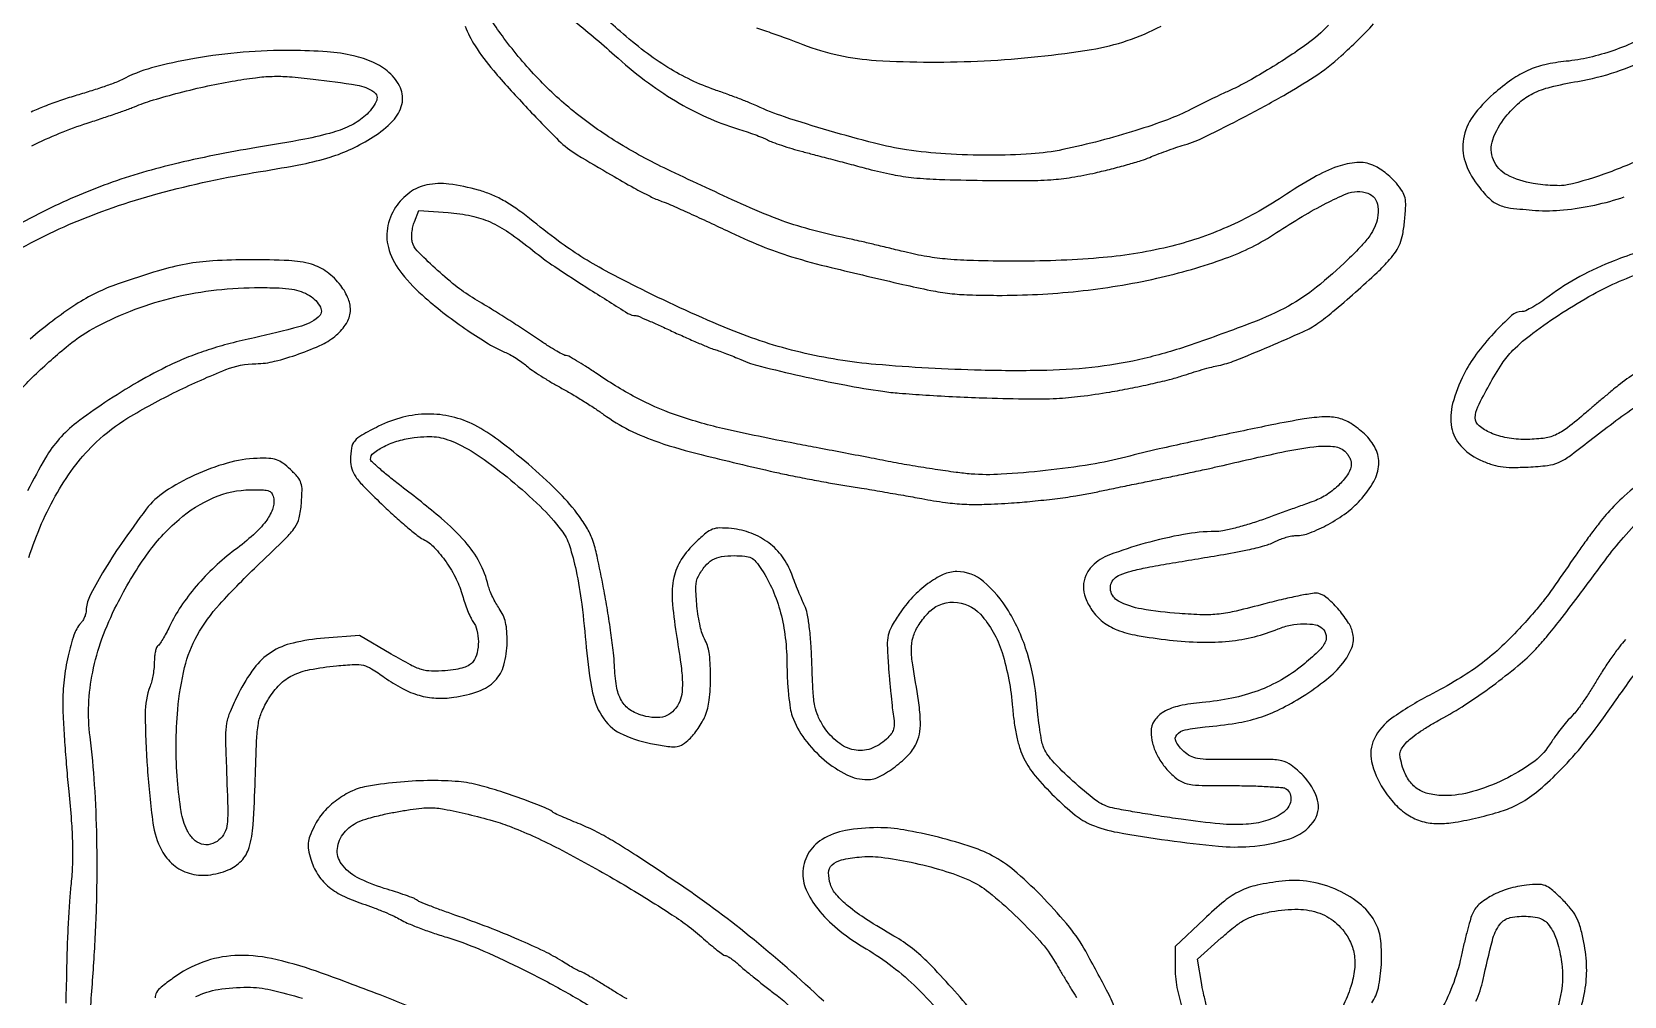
# Model space of a CAD drawing. Extents: x 0 to 2791, y 427 to 2463.
# Drawn here: x 481.4 to 879.2, y 1541.9 to 1782.9 of the extents above; entities that cross this region are included whole.
import ezdxf

# ---------------------------------------------------------------- set-up
doc = ezdxf.new("R2010")
doc.units = 0

msp = doc.modelspace()

# ---------------------------------------------------------------- linework, layer by layer
for points in [[(616.381236, 1786.059634, -0.018129), (626.93392, 1777.122168, 0.022959), (634.479714, 1770.855475, 0.026726), (642.207226, 1765.639888, 0.028376), (649.982487, 1761.557059, 0.034729), (657.671431, 1758.68605, -0.008576), (659.819694, 1758.009529, -0.007958), (661.998064, 1757.243489, -0.007967), (663.913903, 1756.500406, -0.026372), (665.138383, 1755.92594, 0.034252), (666.433057, 1755.343235, 0.008015), (668.678677, 1754.552887, 0.008225), (671.297447, 1753.725749, 0.007993), (673.966952, 1752.976879, -0.000018), (677.15908, 1752.136084, -0.000007), (681.47766, 1750.998356, -0.000007), (686.107468, 1749.778491, -0.000009), (690.361252, 1748.657551, 0.015104), (696.454212, 1747.247169, 0.024335), (701.722203, 1746.458511, 0.017343), (708.162023, 1746.037643, 0.00417), (718.861252, 1745.799654, 0.004111), (729.431568, 1745.73963, 0.016283), (735.924653, 1745.967671, 0.022935), (741.20945, 1746.570251, 0.015586), (747.155049, 1747.717182, 0.006817), (751.133486, 1748.67126, 0.006721), (755.103382, 1749.737737, 0.006628), (758.555016, 1750.764525, 0.02549), (760.655049, 1751.539119, -0.009875), (762.472197, 1752.274591, -0.004999), (764.78751, 1753.132464, -0.004963), (767.196547, 1753.970874, -0.007372), (769.323707, 1754.652841, 0.040189), (774.577372, 1756.725908, 0.006803), (784.200504, 1761.611429, 0.007982), (794.148094, 1767.037379, 0.016081), (801.776487, 1771.687872, 0.040869), (808.520478, 1776.936234, 0.017853), (816.596636, 1784.905229, 0.01791)], [(805.324132, 1784.580705, -0.044307), (799.916063, 1779.850505, -0.013307), (795.030714, 1776.483333, -0.009595), (789.413887, 1772.980114, -0.009596), (784.027394, 1769.901143, -0.024831), (780, 1767.953503, 0.010691), (778.632524, 1767.339262, 0.002384), (776.325, 1766.22938, 0.002474), (773.671876, 1764.92138, 0.002387), (771, 1763.571688, -0.028471), (765.088963, 1760.963087, -0.013449), (757.203359, 1758.246369, -0.0126), (748.254088, 1755.676003, -0.011789), (738.986796, 1753.497223, -0.035369), (731.084499, 1752.410802, -0.016077), (720.650569, 1752.058357, -0.015909), (709.668769, 1752.390122, -0.022298), (699.912871, 1753.434115, -0.025054), (691.939265, 1755.06117, -0.008552), (680.550387, 1758.194654, -0.008292), (669.392588, 1761.672809, -0.030299), (662.511335, 1764.416014, 0.014874), (660.871817, 1765.12894, 0.003822), (658.181455, 1766.181056, 0.003889), (655.092239, 1767.334548, 0.003944), (652, 1768.434291, -0.028523), (646.074268, 1770.875897, -0.026409), (640.305327, 1774.032531, -0.024393), (634.491524, 1778.02925, -0.017796), (628.427194, 1783, 0.007842), (618.723027, 1791.282531, 0.038326)], [(589.652439, 1784.314964, 0.046863), (592.124322, 1779.445781, 0.036872), (596.700582, 1773.262327, 0.010369), (604.726021, 1764.322817, 0.008975), (613.003812, 1755.790485, 0.060799), (617.63711, 1752.186076, 0.002151), (626.136816, 1747.144191, 0.007102), (631.799026, 1743.925583, 0.010421), (635.852671, 1741.805704, 0.029338), (638.795236, 1740.55347, -0.017385), (640.940768, 1739.700369, -0.00275), (645.083601, 1737.85667, -0.003048), (649.942626, 1735.62638, -0.002661), (655, 1733.234765, 0.014728), (663.568354, 1729.43302, 0.022893), (671.181608, 1726.719638, 0.014813), (681.063463, 1724.017027, 0.002902), (699, 1719.788262, 0.00685), (705.958045, 1718.290441, 0.020637), (710.75193, 1717.531258, 0.020965), (715.551488, 1717.176072, 0.007255), (722.5, 1717.054903, 0.027047), (742.794387, 1718.093959, 0.028879), (762.411724, 1721.319764, 0.031125), (779.591207, 1726.314714, 0.060456), (792.338263, 1732.724877, -0.0121), (798.762987, 1736.775353, -0.016707), (804.729574, 1740.072977, -0.016009), (809.751012, 1742.433746, -0.102219), (812.491887, 1743, -0.081119), (815.118403, 1742.571055, -0.148774), (816.868639, 1741.32379, -0.140737), (817.686639, 1739.255557, -0.069614), (817.567021, 1736.410079, -0.059995), (816.867212, 1734.154678, -0.049217), (815.614884, 1731.962679, -0.034086), (813.543901, 1729.430609, -0.011257), (810.175699, 1726, -0.023649), (802.339547, 1719.060682, -0.044854), (795.330641, 1714.389737, -0.033481), (786.346477, 1710.255768, -0.008136), (770.987295, 1704.683227, -0.024375), (759.251395, 1701.269939, -0.028425), (747.823826, 1699.220457, -0.024511), (734.926041, 1698.295237, -0.012155), (718.518289, 1698.323289, -0.014776), (692.280236, 1699.782785, -0.037309), (673.413423, 1702.821693, -0.039262), (655.772677, 1708.526353, -0.017954), (633.731943, 1718.558868, -0.006521), (624.701835, 1723.215371, -0.018562), (618.583631, 1726.769466, -0.019816), (612.968357, 1730.635918, -0.008342), (605.722687, 1736.251404, 0.016291), (602.273011, 1738.838243, 0.025683), (599.137404, 1740.801885, 0.028774), (596.108196, 1742.267415, 0.030483), (592.987785, 1743.343643, 0.034511), (585.608458, 1744.856273, 0.084172), (580.079453, 1744.664003, 0.108567), (575.79738, 1742.7569, 0.08584), (572.280015, 1739.087548, 0.110541), (570.220233, 1733.820829, 0.117552), (570.670382, 1728.303842, 0.091091), (573.811872, 1722.513853, 0.044411), (579.669731, 1716.443277, 0.015272), (584.754334, 1712.298455, 0.013486), (590.293951, 1708.289815, 0.013806), (595.519723, 1704.926754, 0.035936), (599.5, 1702.892983, -0.025337), (600.830005, 1702.248547, -0.014914), (602.353125, 1701.352667, -0.014898), (603.825428, 1700.364089, -0.024553), (605, 1699.433151, 0.028608), (606.358321, 1698.374384, 0.00873), (608.528125, 1696.929622, 0.008708), (611.019532, 1695.393334, 0.00941), (613.5, 1693.98519, -0.009021), (616.14, 1692.489195, -0.00597), (619.119267, 1690.680867, -0.006009), (621.97307, 1688.853736, -0.011605), (624.203886, 1687.312072, 0.040868), (630.653717, 1683.39103, 0.034857), (638.002729, 1680.328408, 0.020856), (648.592305, 1677.243607, 0.004604), (667, 1672.884084, 0.005522), (670.904143, 1672.042573, 0.003134), (675.646875, 1671.105913, 0.003128), (680.437755, 1670.221934, 0.005153), (684.5, 1669.541764, -0.002369), (688.680859, 1668.86564, -0.001252), (693.862719, 1667.989083, -0.001245), (699.161422, 1667.065522, -0.001924), (703.73479, 1666.238483, 0.011432), (709.611424, 1665.290781, 0.022343), (714.334229, 1664.853398, 0.020549), (719.325612, 1664.820574, 0.008203), (726.158019, 1665.168793, 0.007667), (731.379551, 1665.601389, 0.006128), (736.991781, 1666.222645, 0.006199), (742.172564, 1666.925813, 0.015572), (745.92323, 1667.602286, -0.001054), (749.468813, 1668.348654, -0.00054), (753.918074, 1669.270451, -0.000537), (758.502278, 1670.209916, -0.000808), (762.5, 1671.01799, 0.001881), (766.420976, 1671.819314, 0.001379), (770.765625, 1672.736777, 0.001393), (774.874702, 1673.628316, 0.003091), (778, 1674.335812, -0.003633), (793.667353, 1677.864722, -0.023684), (801.626758, 1679.205774, -0.049569), (806.419677, 1679.304058, -0.154761), (809.37369, 1678.104828, -0.056987), (809.996066, 1677.455517, -0.043489), (810.522271, 1676.622596, -0.044542), (810.881499, 1675.742425, -0.074757), (811, 1674.954281, -0.144363), (810.300345, 1672.581541, -0.052366), (808.076034, 1669.820372, -0.049544), (805.028024, 1667.309721, -0.060564), (801.736266, 1665.641593, -0.000191), (799.545578, 1664.847686, -0.00006), (796.261643, 1663.659445, -0.00006), (792.594614, 1662.333576, -0.000066), (789.048052, 1661.05227, -0.012223), (785.5471, 1659.883875, -0.012478), (782.017136, 1658.896604, -0.012321), (778.913091, 1658.192302, -0.049661), (776.981711, 1658, 0.045113), (769.123845, 1657.289576, 0.023286), (759.499205, 1655.06756, 0.020899), (750.628921, 1652.174756, 0.107501), (746.304748, 1649.395657, 0.091426), (744.683373, 1647.041157, 0.103425), (744.099916, 1644.364087, 0.092685), (744.619953, 1641.446152, 0.059952), (746.211553, 1638.39621, 0.075759), (748.96298, 1635.454346, 0.074675), (752.478687, 1633.448231, 0.049683), (757.565213, 1632.03953, 0.014711), (765.571428, 1630.899252, 0.021608), (773.509185, 1630.351923, 0.031729), (780.497566, 1630.616225, 0.035121), (786.812916, 1631.709733, 0.038452), (792.717881, 1633.656939, -0.050024), (795.826371, 1634.602959, -0.04567), (799.158412, 1634.951371, -0.04863), (802.076341, 1634.704879, -0.152143), (803.8, 1633.8, -0.150115), (804.719008, 1632.066169, -0.171805), (804.438174, 1630.219261, -0.082043), (802.685093, 1627.936539, -0.01742), (798.894864, 1624.630096, -0.040402), (793.549649, 1620.959598, -0.041275), (787.720847, 1618.226377, -0.038804), (781.200041, 1616.362583, -0.028791), (773.780241, 1615.292267, 0.031566), (768.092509, 1614.439593, 0.077318), (764.152747, 1612.928497, 0.116901), (761.841565, 1610.761029, 0.147233), (761, 1607.965039, 0.06314), (761.358172, 1605.140003, 0.052962), (762.417117, 1602.309949, 0.049025), (764.144166, 1599.566543, 0.039898), (766.485646, 1597, 0.062081), (768.450022, 1595.575353, 0.084355), (770.514457, 1594.856326, 0.037752), (773.744982, 1594.560321, 0.003976), (781.33066, 1594.5, -0.006184), (786.083874, 1594.441214, -0.00887), (790.292444, 1594.262351, -0.005377), (793.804909, 1594.012661, -0.1238), (794.75, 1593.690983, -0.160594), (795.746191, 1592.453812, -0.13115), (795.914398, 1590.753983, -0.111981), (795.195639, 1588.981306, -0.096483), (793.75, 1587.579004, -0.072992), (789.625463, 1585.676982, -0.056958), (784.758683, 1584.828699, -0.038149), (778.215603, 1584.943134, -0.012041), (768.5, 1586.093256, -0.002853), (762.869819, 1586.930466, -0.003326), (757.530388, 1587.792013, -0.002952), (753.024095, 1588.577297, -0.020014), (750.816214, 1589.067449, -0.100239), (747.112282, 1590.894689, -0.020464), (741.490342, 1595.620643, -0.020657), (736.269982, 1600.797956, -0.096525), (734.046222, 1604.378427, -0.04622), (733.661842, 1605.762197, -0.007722), (733.213625, 1608.485432, -0.008405), (732.788708, 1611.713672, -0.007364), (732.451228, 1615.099905, 0.051253), (730.104796, 1627.49953, 0.064256), (725.361034, 1638.185981, 0.078625), (719.149331, 1645.515491, 0.179603), (712.455759, 1648, 0.10843), (709.090257, 1647.261476, 0.051206), (705.243897, 1644.985274, 0.045775), (701.415209, 1641.571554, 0.040017), (698.077951, 1637.369174, 0.019357), (696.128608, 1634.207158, 0.076771), (695.325944, 1632.077949, 0.060381), (695.107773, 1629.566288, 0.009049), (695.371805, 1624.5, 0.003869), (695.634403, 1621.13601, 0.003445), (695.958473, 1617.643766, 0.003458), (696.293257, 1614.507343, 0.010659), (696.579427, 1612.393671, -0.023169), (696.831378, 1610.103236, -0.081888), (696.683864, 1608.635661, -0.097904), (696.091417, 1607.436198, -0.041726), (694.882298, 1606.104971, -0.103193), (690.961182, 1603.73121, -0.134684), (686.796463, 1603.435226, -0.122012), (682.760947, 1605.333243, -0.076081), (679.232125, 1609.225421, -0.041609), (677.799227, 1611.83941, -0.057783), (677.003482, 1614.386333, -0.033317), (676.570821, 1617.95124, -0.005617), (676.27591, 1624.816384, 0.008287), (676.025728, 1629.995226, 0.014732), (675.623635, 1634.246211, 0.016783), (675.100479, 1637.543874, 0.065348), (674.449181, 1639.5, -0.011571), (673.768973, 1640.987951, -0.00468), (672.907667, 1643.046453, -0.004628), (672.021714, 1645.279727, -0.005861), (671.246454, 1647.360266, 0.072721), (668.940883, 1651.681188, 0.071877), (665.486897, 1655.180741, 0.07086), (661.13572, 1657.597285, 0.067524), (656.210522, 1658.753793, 0.022775), (653.228064, 1658.903792, 0.092029), (651.443341, 1658.58118, 0.083192), (649.802952, 1657.623624, 0.016634), (647.263616, 1655.361882, 0.058631), (643.647715, 1651.005299, 0.091385), (641.783152, 1646.512341, 0.070564), (641.383935, 1640.835605, 0.023203), (642.364375, 1632.5, -0.006056), (643.520805, 1624.918584, -0.026092), (643.917435, 1620.375539, -0.045033), (643.747599, 1617.295999, -0.086791), (642.977082, 1614.957177, -0.081572), (641.454239, 1612.971259, -0.109298), (639.509145, 1611.815596, -0.095433), (637.051467, 1611.499083, -0.050248), (634.002501, 1611.999327, -0.084803), (630.813993, 1613.470279, -0.115131), (628.683553, 1615.803005, -0.087635), (627.445565, 1619.347448, -0.03316), (626.94665, 1624.588318, 0.021981), (626.718388, 1627.728258, 0.005891), (626.0779, 1632.692732, 0.005958), (625.215646, 1638.321543, 0.006125), (624.226812, 1643.8763, 0.005568), (622.60791, 1651.880819, 0.032551), (621.438838, 1656.012082, 0.05107), (619.975731, 1659.096663, 0.027105), (617.58809, 1662.593056, 0.035247), (612.610077, 1668.225389, 0.016445), (605.43569, 1674.824267, 0.016307), (597.949964, 1680.854693, 0.041303), (592.045836, 1684.580762, 0.061689), (586.344514, 1686.708491, 0.061288), (580.283606, 1687.38738, 0.05962), (574.090181, 1686.577819, 0.053082), (568, 1684.319198, 0.012883), (563.820787, 1682.106309, 0.091121), (562.063049, 1680.642317, 0.133698), (561.263207, 1678.892592, 0.039683), (561.015313, 1675.934928, 0.075009), (561.342348, 1673.702256, 0.079372), (562.31231, 1671.712571, 0.041387), (564.360337, 1669.254912, 0.006844), (568.75, 1664.91544, 0.007401), (571.913061, 1661.961894, 0.008614), (575.008268, 1659.251957, 0.007791), (577.696135, 1657.050144, 0.050193), (579.171762, 1656.103403, -0.086466), (581.947894, 1654.025046, -0.036758), (584.886942, 1650.406698, -0.036053), (587.422706, 1646.143765, -0.05042), (588.99909, 1642.003381, 0.015841), (589.560256, 1640.154709, 0.014205), (590.256279, 1638.275985, 0.014402), (590.977539, 1636.625584, 0.042576), (591.59803, 1635.55658, -0.093534), (592.601365, 1633.336642, -0.058263), (592.948771, 1630.492995, -0.058672), (592.631719, 1627.674979, -0.100871), (591.649858, 1625.53583, -0.099609), (590.706337, 1624.67282, -0.055439), (589.285496, 1624.018555, -0.041019), (587.323695, 1623.541018, -0.018513), (584.692882, 1623.224438, -0.026349), (581.20624, 1623.119622, -0.069295), (578.743065, 1623.51966, -0.04928), (576.035378, 1624.6576, -0.008481), (571.177545, 1627.395912), (563.269042, 1632.032349), (554.512632, 1631.359278, 0.038101), (546.67137, 1630.151076, 0.086149), (541.159448, 1627.814703, 0.090022), (536.904637, 1623.832211, 0.044483), (533.02251, 1617.5, 0.013808), (530.932134, 1612.983328, 0.05665), (530.062909, 1610.098589, 0.047119), (529.785166, 1606.851129, 0.007608), (529.93804, 1600.5, -0.002119), (530.340392, 1589.02298, -0.030502), (530.217317, 1584.946256, -0.094225), (529.56792, 1582.679896, -0.106192), (528.147954, 1580.918723, -0.107246), (526.006011, 1579.838804, -0.13707), (523.805715, 1579.880906, -0.125028), (521.798938, 1581.084754, -0.081207), (520.220018, 1583.298119, -0.074517), (518.710313, 1588.03037, -0.02058), (517.781788, 1595.80251, -0.020466), (517.452911, 1604.729711, -0.021075), (517.861888, 1613.566531, -0.036747), (519.573981, 1624.052084, -0.068973), (522.697705, 1632.033652, -0.056909), (528.304512, 1639.813602, -0.018241), (538.283626, 1650.00976, 0.004042), (544.801293, 1656.301483, 0.046593), (547.095826, 1659.015536, 0.094421), (548.174006, 1661.427098, 0.03792), (548.73873, 1665.00976, 0.015437), (548.90396, 1668.333933, 0.082307), (548.641385, 1670.126456, 0.098656), (547.833328, 1671.583466, 0.027083), (546.021953, 1673.5, 0.029775), (544.099109, 1675.119308, 0.079261), (542.513914, 1675.949001, 0.070574), (540.642413, 1676.295532, 0.020135), (537.681028, 1676.301191, 0.059519), (530.226739, 1675.11924, 0.038504), (522.020922, 1672.094855, 0.039007), (514.684526, 1668.009823, 0.084607), (510, 1663.603129, 0.010208), (503.81476, 1655.061229, 0.01755), (499.064887, 1647.670449, 0.01783), (495.784632, 1641.672475, 0.116726), (495, 1638.357257, -0.064746), (494.900484, 1637.591962, -0.035182), (494.593627, 1636.693035, -0.034385), (494.146197, 1635.807905, -0.045724), (493.616602, 1635.078741, 0.098458), (491.918819, 1632.135818, 0.026775), (490.461375, 1626.939334, 0.02673), (489.44808, 1620.908245, 0.029506), (489.12863, 1615, 0.011937), (489.239806, 1611.147832, 0.003845), (489.58484, 1605.44375, 0.003832), (490.066306, 1599.101445, 0.004286), (490.629249, 1593, -0.006809), (491.256109, 1585.809387, -0.012198), (491.546165, 1579.888002, -0.014443), (491.523918, 1574.755094, -0.018026), (491.194018, 1570, 0.008989), (490.834871, 1565.898276, 0.00398), (490.501275, 1560.471875, 0.003938), (490.238839, 1554.716038, 0.005297), (490.097478, 1549.5, -0.004377), (489.859915, 1540.095127, -0.04854)], [(496.045302, 1538.648082, 0.004673), (497.055329, 1552.982645, 0.010035), (497.638953, 1567.233679, 0.010321), (497.642069, 1581.363657, 0.010806), (497.079822, 1594.732371, 0.014972), (495.958733, 1606.676689, -0.041023), (495.622843, 1614.760716, -0.03951), (496.599271, 1622.895913, -0.037392), (498.92023, 1631.179516, -0.029742), (502.600629, 1639.708025, -0.036815), (510.023651, 1652.078605, -0.061631), (518.166215, 1661.047198, -0.075465), (526.876718, 1666.506838, -0.100211), (536, 1668.446482, -0.010025), (539.242345, 1668.41302, -0.084167), (540.672391, 1668.125654, -0.182042), (541.421161, 1667.460425, -0.086053), (541.824464, 1666.212509, -0.130394), (541.503796, 1663.517324, -0.067804), (539.829574, 1660.54619, -0.048336), (536.765232, 1657.224648, -0.021371), (532.142193, 1653.437595, 0.028078), (527.095996, 1649.189586, 0.027106), (522.494368, 1644.355124, 0.028134), (518.62784, 1639.271875, 0.038674), (515.792383, 1634.281701, -0.010996), (514.952445, 1632.592334, -0.014123), (514.102854, 1631.079276, -0.011959), (513.334053, 1629.863296, -0.107792), (512.883881, 1629.428234, 0.168184), (512.541344, 1629.008075, 0.032279), (512.25964, 1628.050767, 0.031137), (512.064777, 1626.838653, 0.024291), (512, 1625.506083, -0.025386), (511.924146, 1624.013043, -0.01688), (511.69291, 1622.314158, -0.017011), (511.355681, 1620.676272, -0.031572), (510.954588, 1619.380558, 0.093482), (509.718567, 1612.466438, 0.015158), (510.264702, 1598.764616, 0.015338), (511.645304, 1585.118174, 0.090218), (513.841464, 1578.296227, 0.096392), (516.754574, 1574.720153, 0.102802), (520.734661, 1572.596534, 0.096277), (525.450198, 1572.155356, 0.074413), (530.465701, 1573.421222, 0.104703), (533.750082, 1575.689583, 0.117433), (535.668927, 1579.010559, 0.056576), (536.682227, 1584.672003, 0.008897), (537.206894, 1596, -0.003305), (537.551155, 1605.804194, -0.030611), (537.986953, 1610.023896, -0.06138), (538.853058, 1612.961386, -0.035425), (540.557888, 1616.234884, -0.056855), (543.334889, 1619.779562, -0.085513), (546.518924, 1622.062514, -0.066267), (550.870106, 1623.500073, -0.022311), (557.5, 1624.448832, -0.011297), (561.980537, 1624.785187, -0.072486), (564.23875, 1624.575973, -0.080666), (566.239816, 1623.734453, -0.015732), (569.5, 1621.549084, 0.033184), (573.980478, 1618.767152, 0.052421), (578.169377, 1617.071877, 0.056977), (582.352365, 1616.371139, 0.049186), (586.804215, 1616.576711, 0.048948), (593.068029, 1618.124548, 0.115714), (597.089755, 1620.705055, 0.126199), (599.33836, 1624.642867, 0.064045), (600.139133, 1630.331067, 0.020266), (600.059657, 1633.110862, 0.040124), (599.731663, 1635.291194, 0.048246), (599.11747, 1637.108397, 0.049146), (598.169329, 1638.762199, -0.02642), (597.337673, 1640.071345, -0.017761), (596.523067, 1641.645259, -0.017915), (595.841548, 1643.229488, -0.033491), (595.424589, 1644.560995, 0.063787), (593.248098, 1650.275299, 0.057321), (589.638108, 1655.486463, 0.037982), (583.676731, 1661.319477, 0.011051), (573.650595, 1669.369139, -0.006215), (570.718392, 1671.677026, -0.009584), (568.247362, 1673.75165, -0.004488), (566.218038, 1675.555187, -0.211904), (566, 1676.046558, -0.2303), (566.775193, 1677.640299, -0.050766), (569.419008, 1679.312376, -0.045787), (573.004778, 1680.707226, -0.041005), (576.919737, 1681.490685, -0.017904), (580.11057, 1681.745664, -0.04162), (582.506444, 1681.651566, -0.046544), (584.686531, 1681.174421, -0.028136), (587.157966, 1680.23075, -0.047027), (593.412606, 1676.691081, -0.020306), (601.04457, 1670.894275, -0.020372), (608.360542, 1664.334878, -0.036648), (613.70767, 1658.30998, -0.085348), (615.689365, 1654.524979, -0.02599), (617.358924, 1648.250676, -0.021004), (618.7695, 1639.836428, -0.010227), (619.896649, 1629, 0.028179), (621.482222, 1617.710487, 0.105372), (624.295352, 1611.163811, 0.135794), (629.096586, 1607.241039, 0.06026), (636.988987, 1604.84512, 0.009552), (640.780858, 1604.25164, 0.071056), (642.601181, 1604.262058, 0.112421), (643.97825, 1604.798547, 0.039384), (645.647792, 1606.132498, 0.034232), (646.718232, 1607.282677, 0.019889), (647.84735, 1608.795108, 0.01982), (648.863087, 1610.408462, 0.031394), (649.587318, 1611.872124, 0.071457), (650.626268, 1615.873381, 0.027321), (650.95339, 1621.631892, 0.026609), (650.664014, 1627.291128, 0.091751), (649.627393, 1630.79966, -0.06453), (648.368522, 1634.342746, -0.026796), (647.563056, 1639.368019, -0.02431), (647.285357, 1644.256841, -0.125536), (647.928456, 1646.866318, -0.04647), (649.589775, 1649.378564, -0.093056), (651.391163, 1650.920889, -0.090081), (653.669806, 1651.734165, -0.041471), (656.821429, 1651.987621, -0.021541), (659.551847, 1651.862696, -0.093736), (661.103185, 1651.423779, -0.104027), (662.304313, 1650.472267, -0.029713), (663.720442, 1648.546737, -0.041354), (666.478122, 1643.402098, -0.037992), (668.443698, 1637.727466, -0.035511), (669.626682, 1631.458311, -0.027671), (670.043893, 1624.534659, 0.01251), (670.15515, 1620.811984, 0.01249), (670.452479, 1617.097542, 0.012411), (670.873295, 1613.870632, 0.047231), (671.373187, 1611.903782, 0.074316), (674.461389, 1606.136779, 0.057179), (679.357044, 1600.926032, 0.059825), (684.970613, 1597.225487, 0.11635), (690.165686, 1596, 0.12254), (693.182998, 1596.750755, 0.040689), (697.051228, 1599.225042, 0.041077), (700.563504, 1602.384094, 0.090347), (702.523572, 1605.402173, 0.066048), (703.239359, 1608.051524, 0.046771), (703.358057, 1611.133455, 0.023739), (702.880574, 1615.777888, 0.00389), (701.461365, 1624.702785, -0.038984), (701.127139, 1628.510622, -0.072206), (701.542617, 1631.580093, -0.072014), (702.814853, 1634.410087, -0.038586), (705.118041, 1637.48166, -0.22045), (711.666264, 1640.37694, -0.206925), (718.350473, 1637.345776, -0.110389), (723.776069, 1627.805129, -0.05437), (726.405559, 1614.02513, 0.014397), (726.834631, 1610.093736, 0.020098), (727.45974, 1606.61289, 0.022797), (728.262885, 1603.635394, 0.038552), (729.235481, 1601.242946, 0.059655), (732.058356, 1596.956385, 0.023623), (736.867933, 1591.780829, 0.023207), (742.066948, 1587.143183, 0.071968), (746.092857, 1584.73925, 0.054717), (752.598805, 1582.831172, 0.009703), (765.162193, 1580.848132, 0.010406), (777.863114, 1579.363899, 0.042778), (785.603327, 1579.286361, 0.057694), (795.656127, 1581.227504, 0.155555), (801.530233, 1585.373769, 0.234784), (802.572709, 1590.90455, 0.128318), (799, 1597, 0.033856), (796.018812, 1599.602662, 0.109585), (793.646332, 1600.695696, 0.052993), (790.218209, 1601.065787, 0.003679), (780.496137, 1601.010331, -0.00706), (775.346163, 1601.015776, -0.040579), (772.633155, 1601.277819, -0.074973), (770.812183, 1601.895587, -0.068429), (769.190328, 1603.037309, -0.073101), (767.234911, 1605.481134, -0.321595), (767.39742, 1607.215809, -0.1674), (769.518621, 1608.43982, -0.024473), (774.511603, 1609.157212, 0.016782), (782.175752, 1610.138384, 0.035831), (787.981661, 1611.513245, 0.039441), (793.174319, 1613.605303, 0.025126), (798.855185, 1616.798449, 0.027797), (804.808491, 1621.029696, 0.055152), (808.904764, 1625.111827, 0.075398), (811.135141, 1628.949868, 0.146642), (811.432271, 1632.449297, 0.08907), (810.344676, 1635.139617, 0.035095), (807.975701, 1638.375063, 0.034692), (805.219596, 1641.208724, 0.106041), (802.903403, 1642.530659, 0.117854), (801.733789, 1642.615847, 0.007057), (798.229984, 1641.992609, 0.010275), (794.044007, 1641.097347, 0.007387), (789.407269, 1639.933023, -0.007019), (782.290612, 1638.140406, -0.029871), (777.971387, 1637.385661, -0.034916), (773.91853, 1637.209392, -0.012077), (768.064876, 1637.505198, -0.02335), (758.631151, 1638.655477, -0.081204), (752.840294, 1640.639487, -0.223062), (750.892345, 1643.257269, -0.251667), (751.787493, 1646.231937, -0.103731), (753.265495, 1647.197483, -0.025606), (756.030072, 1648.115949, -0.019547), (759.990688, 1649.045245, -0.007436), (765.576438, 1650.041523, 0.001671), (778.3156, 1652.162431, 0.009295), (785.127217, 1653.45059, 0.016919), (789.383991, 1654.489271, 0.051065), (792.159256, 1655.582354, -0.028743), (793.377217, 1656.12594, -0.021597), (794.770912, 1656.586436, -0.021999), (796.123913, 1656.906005, -0.045958), (797.20034, 1657.009769, 0.091994), (800.668131, 1657.6685, 0.032861), (805.25031, 1659.808328, 0.032875), (809.782709, 1662.702712, 0.050824), (813.22462, 1665.817869, 0.053726), (816.619273, 1670.510292, 0.114192), (817.900135, 1674.778656, 0.134153), (817.090766, 1678.71916, 0.08869), (814.291506, 1682.430519, 0.043583), (810.985816, 1684.999039, 0.082881), (807.90266, 1686.331979, 0.073047), (804.295365, 1686.682421, 0.027705), (799.250913, 1686.153927, 0.010578), (791.194695, 1684.680122, 0.002198), (777.113308, 1681.730387, 0.002253), (763.027441, 1678.648561, 0.009672), (754.683308, 1676.613288, -0.025325), (745.968576, 1674.774485, -0.01216), (734.639118, 1673.258838, -0.01183), (723.567069, 1672.315308, -0.035975), (716.019401, 1672.395051, -0.012389), (712.290618, 1672.796541, -0.004581), (707.058654, 1673.540236, -0.004537), (701.360862, 1674.456429, -0.005449), (696.019401, 1675.425123, 0.000226), (690.39087, 1676.506728, 0.000141), (683.799449, 1677.768354, 0.000142), (677.304748, 1679.007663, 0.000258), (672, 1680.015515, -0.009452), (653.973664, 1683.785014, -0.028861), (641.976547, 1687.270583, -0.037524), (632.287652, 1691.544816, -0.02747), (622.23509, 1697.644742, 0.006716), (619.726248, 1699.313315, 0.009594), (617.452741, 1700.720643, 0.006009), (615.520922, 1701.834637, 0.128465), (614.887932, 1702, -0.124319), (614.264909, 1702.157339, -0.007049), (612.517106, 1703.13232, -0.010447), (610.456878, 1704.378029, -0.007451), (608.20114, 1705.854705, 0.003199), (604.192222, 1708.528035, 0.003613), (600.307958, 1711.042478, 0.003409), (596.198359, 1713.621631, 0.002335), (591.5, 1716.495596, -0.032855), (587.147347, 1719.537694, -0.017389), (582.153141, 1723.834289, -0.012715), (577.675862, 1728.181463, -0.132977), (576.437154, 1730.394378, -0.059248), (576.303716, 1731.434882, -0.028843), (576.368722, 1732.774703, -0.028127), (576.598739, 1734.178679, -0.036189), (576.973826, 1735.431157), (578.058569, 1738.284247), (585.39859, 1737.729123, -0.032279), (591.185976, 1736.913427, -0.053824), (595.864194, 1735.404018, -0.046574), (600.554198, 1732.7638, -0.018292), (606.5, 1728.314762, 0.022094), (612.0482, 1724.228649, 0.006486), (620.913319, 1718.450403, 0.002375), (630.327966, 1712.548996, 0.13969), (632.254676, 1712, -0.099988), (632.755216, 1711.898894, -0.001946), (635.182998, 1710.865231, -0.004598), (638.010659, 1709.617347, -0.003057), (641.230782, 1708.136955, 0.003713), (644.580025, 1706.602521, 0.004248), (647.805292, 1705.186573, 0.003846), (650.560006, 1704.03002, 0.024032), (652, 1703.517802, -0.013823), (653.234199, 1703.106963, -0.005189), (654.940625, 1702.465897, -0.005136), (656.785345, 1701.729061, -0.006217), (658.5, 1700.998615, 0.042494), (663.377084, 1699.326917, 0.006337), (673.483525, 1696.932767, 0.007667), (684.466903, 1694.653701, 0.011947), (694, 1693.062671, 0.015608), (698.066193, 1692.612488, 0.003901), (704.73125, 1692.136809, 0.003982), (712.367187, 1691.712716, 0.003996), (720, 1691.410861, 0.004602), (730.484022, 1691.176702, 0.015306), (737.37444, 1691.297169, 0.019087), (743.40879, 1691.818983, 0.010809), (750.668662, 1692.886867, 0.006761), (755.755179, 1693.818693, 0.006159), (760.975735, 1694.915194, 0.006173), (765.617924, 1696.010407, 0.019793), (768.668662, 1696.899617, -0.005982), (771.147627, 1697.697068, -0.005135), (773.774203, 1698.478005, -0.005177), (776.174086, 1699.137993, -0.014783), (777.860541, 1699.530122, 0.044991), (781.988436, 1700.756615, 0.005736), (790.563907, 1704.283695, 0.005581), (799.067563, 1708.00843, 0.047719), (802.673589, 1710.070097, 0.021637), (806.443046, 1712.983561, 0.006179), (812.032397, 1717.823148, 0.006026), (817.474389, 1722.772638, 0.024369), (820.602438, 1725.985803, 0.03386), (822.198217, 1728.060922, 0.055368), (823.216273, 1730.029679, 0.047683), (823.868872, 1732.375621, 0.018813), (824.331667, 1735.69796, 0.012317), (824.61572, 1739.420788, 0.066884), (824.450196, 1741.433639, 0.089609), (823.776126, 1743.053376, 0.031612), (822.27592, 1745.083935, 0.031761), (821.015037, 1746.402584, 0.022174), (819.440641, 1747.728535, 0.022451), (817.810868, 1748.869338, 0.042535), (816.390872, 1749.610043, 0.11791), (812.430596, 1750.253391, 0.065904), (807.625013, 1749.252659, 0.045404), (801.623409, 1746.517084, 0.01773), (793.867718, 1741.720571, -0.043606), (780.027935, 1734.120707, -0.045035), (765.226461, 1729.133222, -0.038837), (747.953571, 1726.392432, -0.021201), (726.5, 1725.591161, -0.004558), (716.617301, 1725.731308, -0.015504), (710.186615, 1726.080849, -0.021473), (704.985287, 1726.751584, -0.017606), (699.5, 1727.900073, 0.001139), (695.760941, 1728.81241, 0.001095), (691.96875, 1729.719776, 0.001083), (688.622439, 1730.505059, 0.003979), (686.5, 1730.98052, -0.011143), (675.748442, 1733.551348, -0.025786), (667.842447, 1736.07122, -0.017421), (658.592391, 1739.92711, -0.002852), (641, 1748.112534, -0.025616), (628.313271, 1754.918869, -0.032512), (617.407967, 1762.518663, -0.033658), (607.885916, 1771.229356, -0.03111), (599.346447, 1781.360009, -0.012462), (596.241579, 1785.77176, -0.09547)], [(662.413792, 1783.955084, -0.002788), (666.5, 1782.533982, -0.002785), (670.585292, 1781.061961, -0.004668), (674, 1779.773743, 0.078008), (692.33034, 1775.782717, 0.027437), (719.330408, 1775.679525, 0.027318), (746.092323, 1778.517783, 0.081567), (763.5, 1784.345637, 0.004384)], [(471.958777, 1724.851418, -0.039657), (490.678039, 1734.727898, -0.03541), (512.972422, 1742.49977, -0.026223), (538.5, 1747.99968, 0.008253), (549.017103, 1749.873067, 0.026252), (555.941039, 1751.606252, 0.036135), (561.348638, 1753.703715, 0.031723), (566.649022, 1756.638478, 0.057992), (571.562747, 1760.652397, 0.133107), (573.857144, 1764.799513, 0.167784), (573.480517, 1768.891017, 0.106905), (570.608428, 1772.770656, 0.073887), (566.730568, 1775.272838, 0.050798), (561.76251, 1776.94135, 0.037643), (555.197317, 1777.915131, 0.01589), (546.284944, 1778.273806, 0.022862), (534.178243, 1777.822367, 0.02218), (522.039017, 1776.268137, 0.023242), (511.326326, 1773.893146, 0.057365), (503.859107, 1770.91712, -0.03548), (502.420745, 1770.269732, -0.005417), (499.456415, 1769.217261, -0.006036), (495.923712, 1768.053392, -0.005199), (492.184009, 1766.913813, 0.011677), (488.347189, 1765.690104, 0.011242), (484.522412, 1764.274083, 0.011234), (481.210191, 1762.875544, 0.039578)], [(882.332945, 1780.63379, -0.026512), (876.569442, 1778.281101, -0.026191), (870.489743, 1776.518509, -0.03242), (864.676221, 1775.550531, 0.029687), (859.385268, 1774.699238, 0.050944), (855.149375, 1773.292291, 0.048395), (851.141328, 1771.001699, 0.024073), (846.530009, 1767.392812, 0.059094), (841.410331, 1761.792125, 0.111469), (839.035284, 1756.182233, 0.124273), (839.425498, 1750.520561, 0.084205), (842.449243, 1744.770269, 0.028237), (845.342851, 1741.394072, 0.097186), (847.692967, 1739.744544, 0.074934), (850.809342, 1738.886616, 0.012542), (857, 1738.303157, 0.041586), (864.026616, 1738.403199, 0.028965), (871.867334, 1739.630548, 0.029386), (879.222461, 1741.681548, 0.057776)], [(886.429699, 1752.525256, -0.024447), (875.367557, 1747.771676, -0.032854), (864.922762, 1744.640128, -0.052443), (863.544685, 1744.472818, -0.014525), (861.362776, 1744.501225, -0.014499), (858.879346, 1744.678002, -0.014718), (856.422762, 1744.9979, -0.080667), (849.963743, 1747.137713, -0.176875), (846.50261, 1750.930033, -0.183676), (846.370405, 1755.948207, -0.087601), (849.579663, 1761.662523, -0.038209), (853.006439, 1765.247397, -0.068527), (856.373255, 1767.524766, -0.054651), (860.732706, 1769.109617, -0.016713), (867.606938, 1770.54661, 0.036276), (877.185243, 1772.943132, 0.049135), (885.340601, 1776.544883, 0.040249)], [(481.361193, 1754.431651, -0.016911), (488.350046, 1757.581437, -0.01907), (495.264277, 1760.11687, 0.002022), (498.947151, 1761.326644, 0.002486), (502.374506, 1762.486821, 0.00206), (505.245498, 1763.48785, 0.018016), (506.5, 1763.98258, -0.027709), (510.969746, 1765.645958, -0.010575), (517.356429, 1767.480455, -0.010313), (524.490285, 1769.210604, -0.011383), (531.459077, 1770.583694, -0.010205), (537.243683, 1771.466042, -0.026097), (541.467677, 1771.799476, -0.025804), (545.730818, 1771.692859, -0.009781), (551.659509, 1771.120989, -0.01077), (562.648028, 1769.603147, -0.112976), (566.833169, 1767.913086, -0.374271), (567.432289, 1765.524304, -0.08993), (564.75, 1761.995211, -0.070653), (561.2676, 1759.610495, -0.043398), (556.628669, 1757.797168, -0.025172), (549.594457, 1756.108882, -0.005706), (537.5, 1753.985317, 0.018079), (516.629914, 1749.786153, 0.029681), (499.389364, 1744.56515, 0.030362), (483.164275, 1737.43391, 0.020061), (465.433815, 1727.401233, 0.031457)], [(889.324623, 1730.016841, 0.018842), (876.709088, 1725.71871, 0.032602), (868.072802, 1721.745095, 0.037076), (860.409131, 1716.827242, -0.014125), (858.340681, 1715.361787, -0.017581), (856.335674, 1714.124252, -0.016001), (854.607264, 1713.211577, -0.113947), (853.690922, 1713, 0.185494), (851.074433, 1711.994727, 0.022576), (846.61619, 1707.595115, 0.027395), (842.237301, 1702.31214, 0.042621), (839.136387, 1697.278517, 0.050408), (836.338514, 1689.983054, 0.111591), (836.082437, 1684.061403, 0.139422), (838.347435, 1679.444642, 0.100236), (842.986258, 1676.006437, 0.027273), (845.790103, 1674.87516, 0.04463), (848.277083, 1674.267178, 0.037095), (851.137941, 1674.048166, 0.013177), (855.242035, 1674.147106, 0.015792), (860.073434, 1674.544343, 0.073206), (862.773256, 1675.261883, 0.058024), (865.43067, 1676.789908, 0.00762), (870.610826, 1680.752436, -0.01406), (882.309957, 1689.4651, -0.027038)], [(480.678311, 1651.5, -0.026563), (483.836632, 1659.9891, -0.029521), (487.783294, 1667.79117, -0.031199), (492.376052, 1674.654785, -0.039549), (497.468809, 1680.332377, -0.054624), (505.423593, 1686.39786, -0.021277), (517.578983, 1693.034661, -0.019543), (529.871298, 1698.496618, -0.092797), (537.392187, 1699.974183, 0.058929), (542.050749, 1700.567354, 0.024549), (548.126487, 1702.403339, 0.024214), (553.911616, 1704.787886, 0.070403), (557.520327, 1707.151991, 0.071423), (559.968739, 1710.01407, 0.120945), (560.96857, 1712.987929, 0.118164), (560.487527, 1716.136172, 0.066282), (558.556446, 1719.514882, 0.069053), (555.153157, 1722.890435, 0.092155), (551.26058, 1724.81721, 0.057325), (545.621846, 1725.734789, 0.012778), (535.848871, 1725.942354, 0.012679), (526.643346, 1725.669092, 0.031376), (519.942541, 1724.876302, 0.028678), (513.052205, 1723.205903, 0.009119), (503, 1719.947997, 0.062027), (492.382064, 1714.746092, 0.035257), (480.977422, 1706.077513, 0.035056)], [(882.123428, 1697.651073, 0.031092), (877.726234, 1694.539831, 0.0039), (876.150687, 1693.250717, 0.001568), (874.016394, 1691.465122, 0.001551), (871.729225, 1689.52725, 0.001962), (869.627448, 1687.720935, -0.013883), (865.016335, 1683.945371, -0.060675), (861.993278, 1682.145033, -0.074811), (858.941367, 1681.311602, -0.027997), (854.5, 1681.039173, -0.046195), (849.92291, 1681.438575, -0.057441), (845.836975, 1682.67623, -0.070696), (842.943417, 1684.450424, -0.223516), (842, 1686.455393, -0.11328), (842.630514, 1689.202662, -0.014296), (845.460254, 1694.640908, -0.01751), (848.695603, 1699.996988, -0.052344), (851.393402, 1703.312714, -0.036314), (856.408575, 1707.628691, -0.015794), (863.637217, 1712.642551, -0.01585), (871.364021, 1717.307297, -0.028091), (878.045494, 1720.578426, -0.006857), (885.036278, 1723.414489, -0.011789)], [(474.303678, 1688.870995, -0.02115), (482.02059, 1697.006635, -0.021507), (490.542613, 1704.579669, -0.050427), (497.64847, 1709.262958, -0.030271), (507.243171, 1713.564222, -0.031672), (517.144764, 1716.601008, -0.031174), (527.495705, 1718.398473, -0.027512), (538.433659, 1718.996262, -0.009149), (543.221803, 1718.906669, -0.030713), (546.341677, 1718.598641, -0.045513), (548.669139, 1718.002404, -0.051492), (550.75, 1717.01096, -0.133305), (553.494904, 1714.112642, -0.36791), (552.947079, 1711.56627, -0.097633), (548.130443, 1709.184931, -0.012857), (537, 1706.475335, 0.010815), (530.924419, 1705.022541, 0.014407), (525.478179, 1703.426006, 0.015662), (520.540675, 1701.649989, 0.018548), (516, 1699.656455, 0.018338), (507.868757, 1695.345782, 0.015818), (499.654986, 1690.24442, 0.015882), (492.554804, 1685.184482, 0.049194), (488.250484, 1681.180748, 0.049189), (484.839519, 1676.452588, 0.012712), (480.317777, 1668.199788, 0.013394)], [(885.402048, 1672.082401, 0.012118), (879.190077, 1666.84372, 0.032055), (875.095372, 1662.720019, 0.012769), (873.470342, 1660.760071, 0.005098), (871.340963, 1657.996558, 0.005041), (869.104091, 1654.968463, 0.00633), (867.095372, 1652.115684, -0.00185), (861.947431, 1644.663633, -0.01162), (859.217075, 1640.930415, -0.016469), (856.718708, 1637.888745, -0.006112), (853.013246, 1633.771445, -0.019689), (848.019287, 1628.76749, -0.027107), (843.132386, 1624.710895, -0.025284), (837.576013, 1621.006126, -0.01426), (830.5, 1617.057439, 0.033821), (821.172404, 1611.363084, 0.124887), (816.726387, 1606.154735, 0.174932), (816.094061, 1600.520013, 0.08283), (818.979323, 1593.693657, 0.0447), (821.907237, 1589.878058, 0.06543), (825.150871, 1587.16662, 0.071876), (828.734829, 1585.557139, 0.069533), (832.669233, 1585.003738, 0.042241), (836.969368, 1585.36379, 0.016773), (842.778758, 1586.550549, 0.016777), (848.496965, 1588.124517, 0.04211), (852.5, 1589.752808, 0.054217), (857.274328, 1592.872761, 0.025634), (862.722299, 1597.83134, 0.023054), (868.421634, 1604.135735, 0.018258), (874, 1611.43692, -0.000183), (877.201228, 1615.956482, -0.000151), (880.61875, 1620.7746, -0.000152), (883.758414, 1625.195314, -0.000406)], [(879.527659, 1631, 0.023303), (878.021952, 1629.20765, 0.009272), (876.120187, 1626.61875, 0.009152), (874.168041, 1623.745089, 0.011369), (872.46351, 1621, -0.008086), (870.844118, 1618.35341, -0.008229), (869.149147, 1615.776107, -0.008052), (867.603753, 1613.585092, -0.033365), (866.564684, 1612.344193, 0.008696), (864.798892, 1610.435088, 0.015461), (863.422407, 1608.794587, 0.014719), (862.105896, 1607.018064, 0.00707), (860.517729, 1604.667402, -0.093033), (856.20236, 1600.177424, -0.042396), (849.173902, 1596.012439, -0.042021), (841.302395, 1592.993568, -0.070674), (834.308266, 1592, -0.056783), (830.477357, 1592.436466, -0.092973), (827.493612, 1593.741463, -0.099013), (825.310168, 1595.967674, -0.071929), (823.844909, 1599.123311, -0.019626), (823.248997, 1601.439226, -0.095906), (823.220215, 1602.785574, -0.11371), (823.699251, 1603.930397, -0.032873), (824.924812, 1605.419966, -0.043085), (826.195714, 1606.55844, -0.012772), (828.323654, 1608.073839, -0.012714), (830.812529, 1609.661622, -0.013388), (833.336975, 1611.092501, 0.022807), (839.422587, 1614.694942, 0.013912), (846.278488, 1619.465414, 0.013907), (852.648901, 1624.445851, 0.031173), (857.124637, 1628.646354, 0.016215), (859.764818, 1631.642314, 0.006963), (863.100271, 1635.800857, 0.004655), (867.657669, 1641.761521, 0.00139), (874.5, 1650.938518, -0.019923), (878.999005, 1656.527847, -0.013745), (884.508727, 1662.500922, -0.013849)], [(679.225766, 1540.594814, 0.017784), (660.613874, 1556.909173, 0.023533), (642.5, 1570.313977, 0.002296), (632.415327, 1576.999834, 0.010371), (626.431234, 1580.752452, 0.017424), (622.035961, 1583.179461, 0.023557), (617.896646, 1585.040739, -0.005284), (615.758686, 1585.909657, -0.006608), (613.794308, 1586.763006, -0.005423), (612.16674, 1587.517095, -0.050001), (611.502497, 1587.919467, 0.067082), (609.478193, 1589.053377, 0.00671), (604.282215, 1591.028273, 0.009103), (598.533093, 1593.007733, 0.012413), (593.278795, 1594.567474, 0.044842), (587.974112, 1595.500554, 0.022741), (581.194351, 1595.765224, 0.020791), (573.535774, 1595.397088, 0.017649), (565.5, 1594.388157, 0.065821), (561.471535, 1593.178779, 0.054066), (557.595677, 1590.901974, 0.053943), (554.289282, 1587.840613, 0.064746), (551.943577, 1584.312607, 0.020177), (550.854962, 1581.85582, 0.068199), (550.437695, 1580.154914, 0.073276), (550.508336, 1578.470309, 0.02573), (551.084495, 1576.112318, 0.066108), (552.754347, 1572.404183, 0.076373), (555.271453, 1569.461426, 0.064648), (558.91232, 1567.067527, 0.032784), (564, 1564.994188, -0.009974), (566.70858, 1564.031872, -0.008999), (569.471875, 1562.930358, -0.009056), (571.912339, 1561.853872, -0.028082), (573.5, 1561.007668, 0.036438), (575.194648, 1560.14045, 0.00875), (578.126111, 1558.960559, 0.008941), (581.547822, 1557.722105, 0.008754), (585.035698, 1556.597595, -0.027275), (593.036914, 1553.686783, -0.013079), (602.975817, 1549.133338, -0.012619), (613.458516, 1543.662623, -0.01417), (623.247065, 1537.867065, -0.024713)], [(630.105266, 1541.175, -0.008167), (627.870945, 1542.467424, -0.005638), (625.382573, 1544, 0.003622), (622.915887, 1545.53297, 0.005514), (620.74959, 1546.825, 0.002228), (618.881931, 1547.900067, 0.13019), (618.504639, 1548, -0.12317), (618.145326, 1548.089877, -0.004588), (616.912216, 1548.762547, -0.008072), (615.463176, 1549.60129, -0.005562), (613.848079, 1550.595904, 0.027773), (609.377757, 1553.082146, 0.011208), (603.028089, 1555.991301, 0.010156), (595.444003, 1559.081254, 0.007773), (587.034819, 1562.160716, -0.004336), (583.716834, 1563.349973, -0.005936), (580.752307, 1564.481786, -0.003972), (578.290005, 1565.47819, -0.067298), (577.534819, 1565.917483, 0.073085), (576.804514, 1566.331121, 0.005922), (574.734826, 1567.104457, 0.007873), (572.229394, 1567.962619, 0.00597), (569.456078, 1568.827533, -0.046228), (562.705334, 1571.545504, -0.118043), (558.732321, 1574.961462, -0.186201), (557.727531, 1578.777516, -0.148268), (559.418578, 1582.720867, -0.053871), (561.038001, 1584.271343, -0.056557), (562.926289, 1585.410999, -0.040354), (565.517499, 1586.354984, -0.013101), (569.478249, 1587.334729, -0.009248), (572.652728, 1587.970962, -0.008619), (575.923844, 1588.505793, -0.00863), (578.846306, 1588.880648, -0.028737), (580.778421, 1588.982862, -0.04619), (584.420341, 1588.628784, -0.010807), (590.423132, 1587.344031, -0.011726), (596.607855, 1585.725826, -0.024759), (601.29952, 1584.124745, -0.025565), (613.047608, 1578.74398, -0.012187), (627.598087, 1570.700504, -0.011733), (641.304796, 1562.24345, -0.038709), (649.727657, 1555.791417, 0.008561), (651.404221, 1554.338866, 0.012253), (652.943317, 1553.113729, 0.008189), (654.257766, 1552.152481, 0.154984), (654.737875, 1552, -0.136113), (655.176944, 1551.878218, -0.016681), (656.021933, 1551.331245, -0.018753), (656.999555, 1550.595207, -0.014465), (658.010218, 1549.723387, 0.012163), (659.371999, 1548.537707, 0.003189), (661.612643, 1546.704649, 0.003237), (664.191552, 1544.649614, 0.003312), (666.777501, 1542.643778, -0.034965), (673.046779, 1537.111774, -0.008589)], [(752.082779, 1538.205214, 0.048718), (750.230581, 1542.754207, 0.004888), (744.667056, 1553.089852, 0.045325), (740.615562, 1559.086638, 0.020563), (734.321643, 1566.178211, 0.020429), (727.544159, 1572.657985, 0.051427), (721.988934, 1576.618286, 0.049372), (716.324404, 1579.133661, 0.018124), (707.907095, 1581.581389, 0.018301), (699.244217, 1583.429177, 0.043415), (692.682624, 1584, 0.045101), (684.665966, 1583.275414, 0.093298), (678.81635, 1581.031173, 0.126523), (675.285585, 1577.365789, 0.129462), (674, 1572.483918, 0.115337), (675.066656, 1567.921363, 0.060426), (678.27971, 1563.017472, 0.050486), (683.311869, 1558.145968, 0.034982), (689.860497, 1553.681596, -0.033015), (696.36415, 1549.285199, -0.028704), (702.560671, 1543.874192, -0.025756), (708.68934, 1537.216853, -0.017439)], [(716.686333, 1537.602956, 0.020718), (705.483945, 1550.098768, 0.068344), (696.77718, 1556.88434, -0.010453), (689.899824, 1561.06735, -0.029156), (685.322869, 1564.374065, -0.042181), (682.38703, 1567.210929, -0.100197), (680.888944, 1569.836502, -0.083785), (680.446728, 1572.731219, -0.201941), (681.301778, 1574.676615, -0.134249), (683.640258, 1575.927725, -0.030975), (688.091621, 1576.657176, -0.055859), (693.539087, 1576.596683, -0.021262), (701.041647, 1575.345676, -0.021252), (708.887036, 1573.340425, -0.030619), (715.606269, 1570.857557, -0.067176), (720.459934, 1567.886256, -0.019909), (727.000795, 1562.111306, -0.020563), (733.190039, 1555.684547, -0.049286), (737.067063, 1550.33302, 0.002324), (738.203155, 1548.407803, 0.001249), (739.621465, 1546.043119, 0.001244), (741.079688, 1543.639143, 0.001951), (742.346435, 1541.580607, -0.034732)], [(816.133872, 1540.181728, 0.10376), (817.776509, 1543.951935, 0.037736), (818.528414, 1549.763223, 0.037955), (818.39392, 1555.703349, 0.089125), (817.187639, 1559.957678, 0.104648), (813.529432, 1564.64594, 0.068181), (807.704233, 1568.326518, 0.064628), (800.739554, 1570.467767, 0.07241), (793.730578, 1570.640414, 0.022548), (787.485575, 1569.600346, 0.060711), (783.237198, 1568.138566, 0.057816), (779.347913, 1565.655705, 0.018992), (774.241233, 1561.161877), (767, 1554.284547), (767.007639, 1548.892273, 0.054068), (767.61694, 1543.347511, 0.017961), (769.669526, 1535.421385, 0.014244)], [(867.915172, 1537.506523, 0.043319), (869.473619, 1543.882754, 0.05003), (869.788534, 1549.80151, 0.040595), (868.977089, 1556.107962, 0.021415), (868.122318, 1559.428694, 0.048898), (867.133929, 1561.816375, 0.051448), (865.734499, 1563.892952, 0.026084), (863.588253, 1566.206219, 0.015531), (861.023415, 1568.546355, 0.08396), (859.412786, 1569.514077, 0.097432), (857.684465, 1569.827247, 0.024581), (854.818392, 1569.643139, 0.04467), (850.244632, 1568.703692, 0.050669), (846.110397, 1566.989219, 0.057092), (842.917534, 1564.765129, 0.120216), (841.200075, 1562.302707, 0.023447), (840.677156, 1560.739708, 0.005384), (839.947671, 1558.053825, 0.005554), (839.174065, 1554.937521, 0.005393), (838.461913, 1551.774144, -0.039261), (836.258773, 1544.367735, -0.044769), (832.995447, 1537.732633, -0.047452)], [(775.016972, 1538.994487, -0.011462), (774.222198, 1542.024056, -0.015999), (773.661199, 1544.768415), (772.579815, 1551.081494), (778.539907, 1556.421902, -0.014571), (782.054363, 1559.390966, -0.047248), (784.608664, 1561.056841, -0.052643), (787.279405, 1562.118287, -0.02145), (791.090278, 1563.011421, -0.049726), (797.731328, 1563.596979, -0.085835), (803.170931, 1562.592093, -0.09892), (807.432921, 1559.972443, -0.086521), (810.602379, 1555.80202, -0.079273), (811.726685, 1552.398311, -0.066166), (811.835981, 1548.588329, -0.054645), (810.899662, 1544.251638, -0.030876), (808.884615, 1539.258233, 0.037483)], [(842.14458, 1540.590191, 0.056127), (843.951916, 1546, -0.010145), (846.258057, 1555.823649, -0.092579), (848.10349, 1559.789812, -0.188554), (850.738454, 1561.508384, -0.069737), (855.238839, 1561.805631, -0.028903), (857.51387, 1561.505691, -0.085869), (858.98091, 1560.953174, -0.091985), (860.120156, 1559.964087, -0.036345), (861.295971, 1558.244373, -0.046912), (862.059377, 1556.59423, -0.019769), (862.782207, 1554.257676, -0.019353), (863.362928, 1551.682351, -0.02389), (863.694849, 1549.244373, -0.093206), (862.753504, 1539.701948, -0.044903)], [(581.587524, 1536.684059, 0.012172), (568.384445, 1542.185417, 0.007355), (552.5, 1548.087267, 0.032618), (541.287519, 1551.260761, 0.064858), (532.102619, 1552.007031, 0.07723), (524.12641, 1550.368436, 0.06799), (516.634353, 1546.347773, 0.011876), (513.711923, 1544.116599, 0.088434), (512.56607, 1542.806372, 0.135248), (512.177946, 1541.421751, 0.04135)], [(522.372361, 1541.756709, -0.076533), (527.974764, 1543.545114, -0.03954), (535.324626, 1544.113563, -0.055061), (541.096616, 1543.465189, -0.020598), (548.97654, 1541.343106, -0.01555)]]:
    msp.add_lwpolyline(points, format="xyb")

doc.saveas('drawing.dxf')
